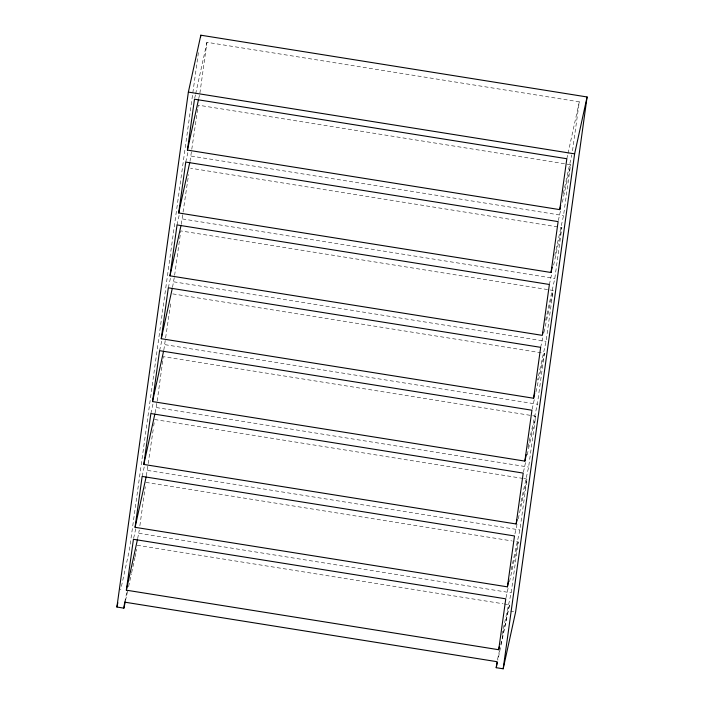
<?xml version="1.0" encoding="UTF-8"?>
<svg xmlns="http://www.w3.org/2000/svg" width="704" height="704" viewBox="0 0 704 704"><rect width="100%" height="100%" fill="white"/><g stroke="black" fill="none" stroke-linecap="round" stroke-linejoin="round"><path stroke-width="0.53" stroke-dasharray="3.52 2.64" d="M198.414 52.615L129.378 550.141L120.674 589.855M136.33 551.25L136.611 549.252M137.65 538.657L139.278 530.042M139.876 525.712L145.288 486.728M146.37 475.79L153.56 427.099M153.71 426.017L154.158 422.77M155.1 412.914L157.027 402.134M157.177 401.051L163.337 356.655L535.682 416.196L528.616 467.086L520.15 505.736M163.821 350.046L171.01 301.365M172.542 287.17L174.478 276.39M174.627 275.308L180.787 230.912L553.133 290.453L546.066 341.343L537.601 379.993M181.271 224.303L188.61 174.539M189.992 161.436L197.78 108.416M197.93 107.334L198.229 105.169L570.574 164.71L563.517 215.609L554.814 255.323M199.892 93.192L206.958 42.302L579.304 101.842L572.238 152.733M504.082 603.935L509.511 604.806L497.86 660.176M501.996 634.691L511.174 592.83L518.232 541.93L512.802 541.068M511.192 569.677L519.895 529.962L526.962 479.063L523.706 478.544M527.938 447.154L537.346 404.219L544.403 353.32L172.058 293.779M545.618 320.346L554.796 278.476L561.854 227.586L190.59 168.212M194.726 98.12L195.43 94.899M195.668 93.826L206.958 42.302M198.722 98.56L199.426 95.339M185.768 162.07L188.118 151.334M177.038 224.937L179.397 214.201M168.318 287.804L170.667 277.068M159.597 350.68L161.946 339.944M150.867 413.547L153.226 402.811M142.146 476.414L144.258 466.761M133.654 538.217L135.775 528.554M124.696 602.158L127.046 591.422M125.514 600.635L127.626 590.973M128.568 586.678L131.393 573.795M131.63 572.722L134.922 557.691M135.159 556.618L135.863 553.397M566.834 158.734L567.776 154.44M568.014 153.366L579.304 101.842M563.306 193.53L571.771 154.88M558.351 220.537L560.701 209.801M562.346 202.286L570.574 164.71M549.384 284.478L551.742 273.742M553.626 265.153L561.854 227.586M540.663 347.345L543.013 336.609M543.954 332.314L553.133 290.453M532.171 409.147L534.53 398.411M535.938 391.97L544.403 353.32M523.45 472.014L525.571 462.352M527.217 454.837L535.682 416.196M514.958 533.808L517.079 524.154M518.258 518.786L526.962 479.063M506 597.758L508.121 588.095M509.529 581.654L518.232 541.93M497.517 659.551L499.4 650.962M500.808 644.521L509.511 604.806M191.171 156.068L563.517 215.609M182.45 218.935L554.796 278.476M173.721 281.811L546.066 341.343M165 344.678L537.346 404.219M156.27 407.546L528.616 467.086M154.616 419.522L522.614 478.368M147.55 470.422L519.895 529.962M145.886 482.39L511.72 540.892M138.829 533.289L511.174 592.83M137.166 545.266L502.999 603.759M510.664 611.107L513.647 611.591"/><path stroke-width="1.06" d="M116.908 607.033L188.364 92.092L200.825 35.2L587.092 96.967L515.636 611.908L503.175 668.8L496.214 667.691L497.042 661.698L124.696 602.158L123.869 608.15L116.908 607.033L117.85 602.738M200.526 37.374L200.825 35.2M126.359 590.181L133.426 539.29L505.771 598.831L498.705 649.722L126.359 590.181L137.412 539.73M135.08 527.314L142.146 476.414L514.492 535.955L507.426 586.854L135.08 527.314L146.142 476.863M143.81 464.446L150.867 413.547L523.213 473.088L516.155 523.987L143.81 464.446L154.862 413.987M152.53 401.57L159.597 350.68L531.942 410.221L524.876 461.111L152.53 401.57L163.583 351.12M161.251 338.703L168.318 287.804L540.663 347.345L533.606 398.244L161.251 338.703L172.313 288.244M169.981 275.836L177.038 224.937L549.384 284.478L542.326 335.368L169.981 275.836L181.034 225.377M178.702 212.96L185.768 162.07L558.114 221.61L551.047 272.501L178.702 212.96L189.754 162.51M187.431 150.093L194.489 99.194L566.834 158.734L559.777 209.634L187.431 150.093L198.484 99.634M503.175 668.8L574.622 153.859L587.092 96.967M123.869 608.15L125.277 601.709M559.777 209.634L560.718 205.339M551.047 272.501L552.226 267.133M542.564 334.294L543.03 332.156M533.606 398.244L534.776 392.876M524.876 461.111L526.293 454.67M516.155 523.987L517.097 519.693M507.426 586.854L508.605 581.486M498.705 649.722L499.409 646.501M496.214 667.691L497.385 662.323M188.364 92.092L574.622 153.859"/></g></svg>
